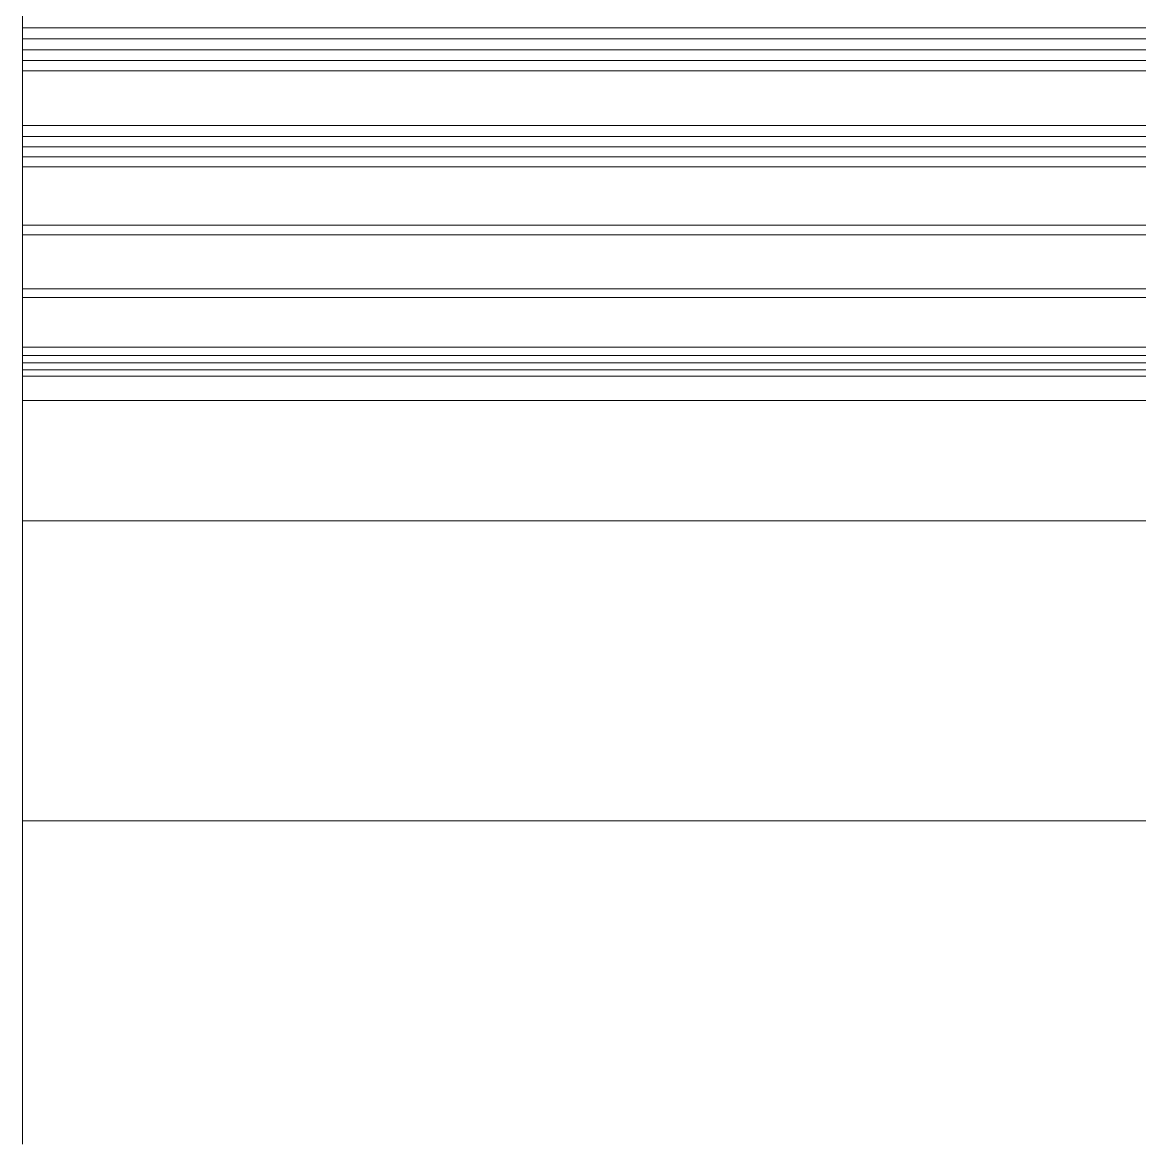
# Model space of a CAD drawing. Header units: millimetres. Extents: x 278858 to 279223, y 218711 to 219074.
# Drawn here: x 279158.131 to 279160.631, y 218921.513 to 218924.014 of the extents above; entities that cross this region are included whole.
import ezdxf

# ---------------------------------------------------------------- set-up
doc = ezdxf.new("R2010")
doc.units = ezdxf.units.MM
doc.header["$LTSCALE"] = 2
doc.layers.add('AM_9', color=251, linetype='Continuous', lineweight=15)

msp = doc.modelspace()

# ---------------------------------------------------------------- linework, layer by layer
at = {"layer": 'AM_9'}
for p, q in [((279158.1308, 218923.9487), (279158.1308, 218924.088)), ((279158.1308, 218924.002), (279158.1308, 218924.027)), ((279158.1308, 218924.002), (279158.1308, 218924.027)), ((279158.1308, 218924.002), (279158.1308, 218924.027)), ((279158.1308, 218924.002), (279158.1308, 218924.027)), ((279158.1308, 218923.9773), (279158.1308, 218924.002)), ((279158.1308, 218924.002), (279163.1308, 218924.002)), ((279158.1308, 218923.9773), (279158.1308, 218924.002)), ((279158.1308, 218924.002), (279163.1308, 218924.002)), ((279158.1308, 218923.9773), (279158.1308, 218924.002)), ((279158.1308, 218924.002), (279163.1308, 218924.002)), ((279158.1308, 218923.9773), (279158.1308, 218924.002)), ((279158.1308, 218924.002), (279163.1308, 218924.002)), ((279158.1308, 218923.9529), (279158.1308, 218923.9773)), ((279158.1308, 218923.9773), (279163.1308, 218923.9773)), ((279158.1308, 218923.9529), (279158.1308, 218923.9773)), ((279158.1308, 218923.9773), (279163.1308, 218923.9773)), ((279158.1308, 218923.9529), (279158.1308, 218923.9773)), ((279158.1308, 218923.9773), (279163.1308, 218923.9773)), ((279158.1308, 218923.9529), (279158.1308, 218923.9773)), ((279158.1308, 218923.9773), (279163.1308, 218923.9773)), ((279158.1308, 218923.929), (279158.1308, 218923.9529)), ((279158.1308, 218923.9529), (279163.1308, 218923.9529)), ((279158.1308, 218923.929), (279158.1308, 218923.9529)), ((279158.1308, 218923.9529), (279163.1308, 218923.9529)), ((279158.1308, 218923.929), (279158.1308, 218923.9529)), ((279158.1308, 218923.9529), (279163.1308, 218923.9529)), ((279158.1308, 218923.929), (279158.1308, 218923.9529)), ((279158.1308, 218923.9529), (279163.1308, 218923.9529)), ((279158.1308, 218923.9259), (279158.1308, 218923.9487)), ((279158.1308, 218923.9057), (279158.1308, 218923.929)), ((279158.1308, 218923.929), (279163.1308, 218923.929)), ((279158.1308, 218923.9057), (279158.1308, 218923.929)), ((279158.1308, 218923.929), (279163.1308, 218923.929)), ((279158.1308, 218923.9057), (279158.1308, 218923.929)), ((279158.1308, 218923.929), (279163.1308, 218923.929)), ((279158.1308, 218923.9057), (279158.1308, 218923.929)), ((279158.1308, 218923.929), (279163.1308, 218923.929)), ((279158.1308, 218923.9038), (279158.1308, 218923.9259)), ((279158.1308, 218923.7837), (279158.1308, 218923.9057)), ((279158.1308, 218923.9057), (279163.1308, 218923.9057)), ((279158.1308, 218923.7837), (279158.1308, 218923.9057)), ((279158.1308, 218923.9057), (279163.1308, 218923.9057)), ((279158.1308, 218923.7837), (279158.1308, 218923.9057)), ((279158.1308, 218923.9057), (279163.1308, 218923.9057)), ((279158.1308, 218923.7837), (279158.1308, 218923.9057)), ((279158.1308, 218923.9057), (279163.1308, 218923.9057)), ((279158.1308, 218923.7722), (279158.1308, 218923.9038)), ((279158.1308, 218923.7595), (279158.1308, 218923.7837)), ((279158.1308, 218923.7837), (279163.1308, 218923.7837)), ((279158.1308, 218923.7595), (279158.1308, 218923.7837)), ((279158.1308, 218923.7837), (279163.1308, 218923.7837)), ((279158.1308, 218923.7595), (279158.1308, 218923.7837)), ((279158.1308, 218923.7837), (279163.1308, 218923.7837)), ((279158.1308, 218923.7595), (279158.1308, 218923.7837)), ((279158.1308, 218923.7837), (279163.1308, 218923.7837)), ((279158.1308, 218923.7499), (279158.1308, 218923.7722)), ((279158.1308, 218923.736), (279158.1308, 218923.7595)), ((279158.1308, 218923.7595), (279163.1308, 218923.7595)), ((279158.1308, 218923.736), (279158.1308, 218923.7595)), ((279158.1308, 218923.7595), (279163.1308, 218923.7595)), ((279158.1308, 218923.736), (279158.1308, 218923.7595)), ((279158.1308, 218923.7595), (279163.1308, 218923.7595)), ((279158.1308, 218923.736), (279158.1308, 218923.7595)), ((279158.1308, 218923.7595), (279163.1308, 218923.7595)), ((279158.1308, 218923.7499), (279158.1308, 218923.6244)), ((279158.1308, 218923.7134), (279158.1308, 218923.736)), ((279158.1308, 218923.736), (279163.1308, 218923.736)), ((279158.1308, 218923.7134), (279158.1308, 218923.736)), ((279158.1308, 218923.736), (279163.1308, 218923.736)), ((279158.1308, 218923.7134), (279158.1308, 218923.736)), ((279158.1308, 218923.736), (279163.1308, 218923.736)), ((279158.1308, 218923.7134), (279158.1308, 218923.736)), ((279158.1308, 218923.736), (279163.1308, 218923.736)), ((279158.1308, 218923.6916), (279158.1308, 218923.7134)), ((279158.1308, 218923.7134), (279163.1308, 218923.7134)), ((279158.1308, 218923.6916), (279158.1308, 218923.7134)), ((279158.1308, 218923.7134), (279163.1308, 218923.7134)), ((279158.1308, 218923.6916), (279158.1308, 218923.7134)), ((279158.1308, 218923.7134), (279163.1308, 218923.7134)), ((279158.1308, 218923.6916), (279158.1308, 218923.7134)), ((279158.1308, 218923.7134), (279163.1308, 218923.7134)), ((279158.1308, 218923.5609), (279158.1308, 218923.6916)), ((279158.1308, 218923.6916), (279163.1308, 218923.6916)), ((279158.1308, 218923.5609), (279158.1308, 218923.6916)), ((279158.1308, 218923.6916), (279163.1308, 218923.6916)), ((279158.1308, 218923.5609), (279158.1308, 218923.6916)), ((279158.1308, 218923.6916), (279163.1308, 218923.6916)), ((279158.1308, 218923.5609), (279158.1308, 218923.6916)), ((279158.1308, 218923.6916), (279163.1308, 218923.6916)), ((279158.1308, 218923.6037), (279158.1308, 218923.6244)), ((279158.1308, 218923.4835), (279158.1308, 218923.6037)), ((279158.1308, 218923.5395), (279158.1308, 218923.5609)), ((279158.1308, 218923.5609), (279163.1308, 218923.5609)), ((279158.1308, 218923.5395), (279158.1308, 218923.5609)), ((279158.1308, 218923.5609), (279163.1308, 218923.5609)), ((279158.1308, 218923.5395), (279158.1308, 218923.5609)), ((279158.1308, 218923.5609), (279163.1308, 218923.5609)), ((279158.1308, 218923.5395), (279158.1308, 218923.5609)), ((279158.1308, 218923.5609), (279163.1308, 218923.5609)), ((279158.1308, 218923.5183), (279158.1308, 218923.5395)), ((279158.1308, 218923.5395), (279163.1308, 218923.5395)), ((279158.1308, 218923.5183), (279158.1308, 218923.5395)), ((279158.1308, 218923.5395), (279163.1308, 218923.5395)), ((279158.1308, 218923.5183), (279158.1308, 218923.5395)), ((279158.1308, 218923.5395), (279163.1308, 218923.5395)), ((279158.1308, 218923.5183), (279158.1308, 218923.5395)), ((279158.1308, 218923.5395), (279163.1308, 218923.5395)), ((279158.1308, 218923.5183), (279158.1308, 218923.4398)), ((279158.1308, 218923.5183), (279158.1308, 218923.4398)), ((279158.1308, 218923.5183), (279158.1308, 218923.4398)), ((279158.1308, 218923.5183), (279158.1308, 218923.4398)), ((279158.1308, 218923.464), (279158.1308, 218923.4835)), ((279158.1308, 218923.4458), (279158.1308, 218923.464)), ((279158.1308, 218923.345), (279158.1308, 218923.4458)), ((279158.1308, 218923.4186), (279158.1308, 218923.4398)), ((279158.1308, 218923.4186), (279158.1308, 218923.4398)), ((279158.1308, 218923.4186), (279158.1308, 218923.4398)), ((279158.1308, 218923.4186), (279158.1308, 218923.4398)), ((279158.1308, 218923.399), (279158.1308, 218923.4186)), ((279158.1308, 218923.4186), (279163.1308, 218923.4186)), ((279158.1308, 218923.399), (279158.1308, 218923.4186)), ((279158.1308, 218923.4186), (279163.1308, 218923.4186)), ((279158.1308, 218923.399), (279158.1308, 218923.4186)), ((279158.1308, 218923.4186), (279163.1308, 218923.4186)), ((279158.1308, 218923.399), (279158.1308, 218923.4186)), ((279158.1308, 218923.4186), (279163.1308, 218923.4186)), ((279158.1308, 218923.2878), (279158.1308, 218923.399)), ((279158.1308, 218923.399), (279163.1308, 218923.399)), ((279158.1308, 218923.2878), (279158.1308, 218923.399)), ((279158.1308, 218923.399), (279163.1308, 218923.399)), ((279158.1308, 218923.2878), (279158.1308, 218923.399)), ((279158.1308, 218923.399), (279163.1308, 218923.399)), ((279158.1308, 218923.2878), (279158.1308, 218923.399)), ((279158.1308, 218923.399), (279163.1308, 218923.399)), ((279158.1308, 218923.3302), (279158.1308, 218923.345)), ((279158.1308, 218923.3171), (279158.1308, 218923.3302)), ((279158.1308, 218923.3057), (279158.1308, 218923.3171)), ((279158.1308, 218923.2962), (279158.1308, 218923.3057)), ((279158.1308, 218923.2668), (279158.1308, 218923.2962)), ((279158.1308, 218923.2696), (279158.1308, 218923.2878)), ((279158.1308, 218923.2878), (279163.1308, 218923.2878)), ((279158.1308, 218923.2696), (279158.1308, 218923.2878)), ((279158.1308, 218923.2878), (279163.1308, 218923.2878)), ((279158.1308, 218923.2696), (279158.1308, 218923.2878)), ((279158.1308, 218923.2878), (279163.1308, 218923.2878)), ((279158.1308, 218923.2696), (279158.1308, 218923.2878)), ((279158.1308, 218923.2878), (279163.1308, 218923.2878)), ((279158.1308, 218923.2527), (279158.1308, 218923.2696)), ((279158.1308, 218923.2696), (279163.1308, 218923.2696)), ((279158.1308, 218923.2527), (279158.1308, 218923.2696)), ((279158.1308, 218923.2696), (279163.1308, 218923.2696)), ((279158.1308, 218923.2527), (279158.1308, 218923.2696)), ((279158.1308, 218923.2696), (279163.1308, 218923.2696)), ((279158.1308, 218923.2527), (279158.1308, 218923.2696)), ((279158.1308, 218923.2696), (279163.1308, 218923.2696)), ((279158.1308, 218923.2599), (279158.1308, 218923.2668)), ((279158.1308, 218923.2551), (279158.1308, 218923.2599)), ((279158.1308, 218923.2526), (279158.1308, 218923.2551)), ((279158.1308, 218923.2371), (279158.1308, 218923.2527)), ((279158.1308, 218923.2527), (279163.1308, 218923.2527)), ((279158.1308, 218923.2371), (279158.1308, 218923.2527)), ((279158.1308, 218923.2527), (279163.1308, 218923.2527)), ((279158.1308, 218923.2371), (279158.1308, 218923.2527)), ((279158.1308, 218923.2527), (279163.1308, 218923.2527)), ((279158.1308, 218923.2371), (279158.1308, 218923.2527)), ((279158.1308, 218923.2527), (279163.1308, 218923.2527)), ((279158.1308, 218923.2523), (279158.1308, 218923.2526)), ((279158.1308, 218923.2526), (279158.1308, 218923.2526)), ((279158.1308, 218923.2518), (279158.1308, 218923.2523)), ((279158.1308, 218923.2511), (279158.1308, 218923.2518)), ((279158.1308, 218923.25), (279158.1308, 218923.2511)), ((279158.1308, 218923.2485), (279158.1308, 218923.25)), ((279158.1308, 218923.2467), (279158.1308, 218923.2485)), ((279158.1308, 218923.2444), (279158.1308, 218923.2467)), ((279158.1308, 218923.2418), (279158.1308, 218923.2444)), ((279158.1308, 218923.2387), (279158.1308, 218923.2418)), ((279158.1308, 218923.2351), (279158.1308, 218923.2387)), ((279158.1308, 218923.223), (279158.1308, 218923.2371)), ((279158.1308, 218923.2371), (279163.1308, 218923.2371)), ((279158.1308, 218923.223), (279158.1308, 218923.2371)), ((279158.1308, 218923.2371), (279163.1308, 218923.2371)), ((279158.1308, 218923.223), (279158.1308, 218923.2371)), ((279158.1308, 218923.2371), (279163.1308, 218923.2371)), ((279158.1308, 218923.223), (279158.1308, 218923.2371)), ((279158.1308, 218923.2371), (279163.1308, 218923.2371)), ((279158.1308, 218923.2311), (279158.1308, 218923.2351)), ((279158.1308, 218923.2265), (279158.1308, 218923.2311)), ((279158.1308, 218923.2213), (279158.1308, 218923.2265)), ((279158.1308, 218923.1685), (279158.1308, 218923.223)), ((279158.1308, 218923.223), (279163.1308, 218923.223)), ((279158.1308, 218923.1685), (279158.1308, 218923.223)), ((279158.1308, 218923.223), (279163.1308, 218923.223)), ((279158.1308, 218923.1685), (279158.1308, 218923.223)), ((279158.1308, 218923.223), (279163.1308, 218923.223)), ((279158.1308, 218923.1685), (279158.1308, 218923.223)), ((279158.1308, 218923.223), (279163.1308, 218923.223)), ((279158.1308, 218923.2156), (279158.1308, 218923.2213)), ((279158.1308, 218923.2092), (279158.1308, 218923.2156)), ((279158.1308, 218923.2023), (279158.1308, 218923.2092)), ((279158.1308, 218923.1946), (279158.1308, 218923.2023)), ((279158.1308, 218923.1863), (279158.1308, 218923.1946)), ((279158.1308, 218923.1773), (279158.1308, 218923.1863)), ((279158.1308, 218923.1676), (279158.1308, 218923.1773)), ((279158.1308, 218923.1678), (279158.1308, 218923.1685)), ((279158.1308, 218923.1685), (279158.1308, 218923.1685)), ((279158.1308, 218923.1685), (279163.1308, 218923.1685)), ((279158.1308, 218923.1678), (279158.1308, 218923.1685)), ((279158.1308, 218923.1685), (279158.1308, 218923.1685)), ((279158.1308, 218923.1685), (279163.1308, 218923.1685)), ((279158.1308, 218923.1678), (279158.1308, 218923.1685)), ((279158.1308, 218923.1685), (279158.1308, 218923.1685)), ((279158.1308, 218923.1685), (279163.1308, 218923.1685)), ((279158.1308, 218923.1678), (279158.1308, 218923.1685)), ((279158.1308, 218923.1685), (279158.1308, 218923.1685)), ((279158.1308, 218923.1685), (279163.1308, 218923.1685)), ((279158.1308, 218923.1665), (279158.1308, 218923.1678)), ((279158.1308, 218923.1665), (279158.1308, 218923.1678)), ((279158.1308, 218923.1665), (279158.1308, 218923.1678)), ((279158.1308, 218923.1665), (279158.1308, 218923.1678)), ((279158.1308, 218923.1571), (279158.1308, 218923.1676)), ((279158.1308, 218923.1644), (279158.1308, 218923.1665)), ((279158.1308, 218923.1644), (279158.1308, 218923.1665)), ((279158.1308, 218923.1644), (279158.1308, 218923.1665)), ((279158.1308, 218923.1644), (279158.1308, 218923.1665)), ((279158.1308, 218923.1615), (279158.1308, 218923.1644)), ((279158.1308, 218923.1615), (279158.1308, 218923.1644)), ((279158.1308, 218923.1615), (279158.1308, 218923.1644)), ((279158.1308, 218923.1615), (279158.1308, 218923.1644)), ((279158.1308, 218923.1578), (279158.1308, 218923.1615)), ((279158.1308, 218923.1578), (279158.1308, 218923.1615)), ((279158.1308, 218923.1578), (279158.1308, 218923.1615)), ((279158.1308, 218923.1578), (279158.1308, 218923.1615)), ((279158.1308, 218923.1531), (279158.1308, 218923.1578)), ((279158.1308, 218923.1531), (279158.1308, 218923.1578)), ((279158.1308, 218923.1531), (279158.1308, 218923.1578)), ((279158.1308, 218923.1531), (279158.1308, 218923.1578)), ((279158.1308, 218923.1458), (279158.1308, 218923.1571)), ((279158.1308, 218923.1474), (279158.1308, 218923.1531)), ((279158.1308, 218923.1474), (279158.1308, 218923.1531)), ((279158.1308, 218923.1474), (279158.1308, 218923.1531)), ((279158.1308, 218923.1474), (279158.1308, 218923.1531)), ((279158.1308, 218923.1407), (279158.1308, 218923.1474)), ((279158.1308, 218923.1407), (279158.1308, 218923.1474)), ((279158.1308, 218923.1407), (279158.1308, 218923.1474)), ((279158.1308, 218923.1407), (279158.1308, 218923.1474)), ((279158.1308, 218923.1338), (279158.1308, 218923.1458)), ((279158.1308, 218923.1328), (279158.1308, 218923.1407)), ((279158.1308, 218923.1328), (279158.1308, 218923.1407)), ((279158.1308, 218923.1328), (279158.1308, 218923.1407)), ((279158.1308, 218923.1328), (279158.1308, 218923.1407)), ((279158.1308, 218923.1209), (279158.1308, 218923.1338)), ((279158.1308, 218923.1237), (279158.1308, 218923.1328)), ((279158.1308, 218923.1237), (279158.1308, 218923.1328)), ((279158.1308, 218923.1237), (279158.1308, 218923.1328)), ((279158.1308, 218923.1237), (279158.1308, 218923.1328)), ((279158.1308, 218923.1133), (279158.1308, 218923.1237)), ((279158.1308, 218923.1133), (279158.1308, 218923.1237)), ((279158.1308, 218923.1133), (279158.1308, 218923.1237)), ((279158.1308, 218923.1133), (279158.1308, 218923.1237)), ((279158.1308, 218923.1071), (279158.1308, 218923.1209)), ((279158.1308, 218923.1017), (279158.1308, 218923.1133)), ((279158.1308, 218923.1017), (279158.1308, 218923.1133)), ((279158.1308, 218923.1017), (279158.1308, 218923.1133)), ((279158.1308, 218923.1017), (279158.1308, 218923.1133)), ((279158.1308, 218923.0925), (279158.1308, 218923.1071)), ((279158.1308, 218923.0887), (279158.1308, 218923.1017)), ((279158.1308, 218923.0887), (279158.1308, 218923.1017)), ((279158.1308, 218923.0887), (279158.1308, 218923.1017)), ((279158.1308, 218923.0887), (279158.1308, 218923.1017)), ((279158.1308, 218923.077), (279158.1308, 218923.0925)), ((279158.1308, 218923.0742), (279158.1308, 218923.0887)), ((279158.1308, 218923.0742), (279158.1308, 218923.0887)), ((279158.1308, 218923.0742), (279158.1308, 218923.0887)), ((279158.1308, 218923.0742), (279158.1308, 218923.0887)), ((279158.1308, 218923.0605), (279158.1308, 218923.077)), ((279158.1308, 218923.0582), (279158.1308, 218923.0742)), ((279158.1308, 218923.0582), (279158.1308, 218923.0742)), ((279158.1308, 218923.0582), (279158.1308, 218923.0742)), ((279158.1308, 218923.0582), (279158.1308, 218923.0742)), ((279158.1308, 218923.0431), (279158.1308, 218923.0605)), ((279158.1308, 218923.0407), (279158.1308, 218923.0582)), ((279158.1308, 218923.0407), (279158.1308, 218923.0582)), ((279158.1308, 218923.0407), (279158.1308, 218923.0582)), ((279158.1308, 218923.0407), (279158.1308, 218923.0582)), ((279158.1308, 218923.0248), (279158.1308, 218923.0431)), ((279158.1308, 218923.0215), (279158.1308, 218923.0407)), ((279158.1308, 218923.0215), (279158.1308, 218923.0407)), ((279158.1308, 218923.0215), (279158.1308, 218923.0407)), ((279158.1308, 218923.0215), (279158.1308, 218923.0407)), ((279158.1308, 218923.0054), (279158.1308, 218923.0248)), ((279158.1308, 218923.0007), (279158.1308, 218923.0215)), ((279158.1308, 218923.0007), (279158.1308, 218923.0215)), ((279158.1308, 218923.0007), (279158.1308, 218923.0215)), ((279158.1308, 218923.0007), (279158.1308, 218923.0215)), ((279158.1308, 218922.985), (279158.1308, 218923.0054)), ((279158.1308, 218922.9781), (279158.1308, 218923.0007)), ((279158.1308, 218922.9781), (279158.1308, 218923.0007)), ((279158.1308, 218922.9781), (279158.1308, 218923.0007)), ((279158.1308, 218922.9781), (279158.1308, 218923.0007)), ((279158.1308, 218922.9636), (279158.1308, 218922.985)), ((279158.1308, 218922.9538), (279158.1308, 218922.9781)), ((279158.1308, 218922.9538), (279158.1308, 218922.9781)), ((279158.1308, 218922.9538), (279158.1308, 218922.9781)), ((279158.1308, 218922.9538), (279158.1308, 218922.9781)), ((279158.1308, 218922.9411), (279158.1308, 218922.9636)), ((279158.1308, 218922.9276), (279158.1308, 218922.9538)), ((279158.1308, 218922.9276), (279158.1308, 218922.9538)), ((279158.1308, 218922.9276), (279158.1308, 218922.9538)), ((279158.1308, 218922.9276), (279158.1308, 218922.9538)), ((279158.1308, 218922.9176), (279158.1308, 218922.9411)), ((279158.1308, 218922.8995), (279158.1308, 218922.9276)), ((279158.1308, 218922.8995), (279158.1308, 218922.9276)), ((279158.1308, 218922.8995), (279158.1308, 218922.9276)), ((279158.1308, 218922.8995), (279158.1308, 218922.9276)), ((279158.1308, 218922.8929), (279158.1308, 218922.9176)), ((279158.1308, 218922.8995), (279158.1308, 218922.2283)), ((279158.1308, 218922.8995), (279163.1308, 218922.8995)), ((279158.1308, 218922.8995), (279158.1308, 218922.2283)), ((279158.1308, 218922.8995), (279163.1308, 218922.8995)), ((279158.1308, 218922.8995), (279158.1308, 218922.2283)), ((279158.1308, 218922.8995), (279163.1308, 218922.8995)), ((279158.1308, 218922.8995), (279158.1308, 218922.2283)), ((279158.1308, 218922.8995), (279163.1308, 218922.8995)), ((279158.1308, 218922.8671), (279158.1308, 218922.8929)), ((279158.1308, 218922.8671), (279158.1308, 218922.1337)), ((279158.1308, 218922.1752), (279158.1308, 218922.2283)), ((279158.1308, 218922.2283), (279163.1308, 218922.2283)), ((279158.1308, 218922.1752), (279158.1308, 218922.2283)), ((279158.1308, 218922.2283), (279163.1308, 218922.2283)), ((279158.1308, 218922.1752), (279158.1308, 218922.2283)), ((279158.1308, 218922.2283), (279163.1308, 218922.2283)), ((279158.1308, 218922.1752), (279158.1308, 218922.2283)), ((279158.1308, 218922.2283), (279163.1308, 218922.2283)), ((279158.1308, 218922.1245), (279158.1308, 218922.1752)), ((279158.1308, 218922.1245), (279158.1308, 218922.1752)), ((279158.1308, 218922.1245), (279158.1308, 218922.1752)), ((279158.1308, 218922.1245), (279158.1308, 218922.1752)), ((279158.1308, 218922.0943), (279158.1308, 218922.1337)), ((279158.1308, 218922.076), (279158.1308, 218922.1245)), ((279158.1308, 218922.076), (279158.1308, 218922.1245)), ((279158.1308, 218922.076), (279158.1308, 218922.1245)), ((279158.1308, 218922.076), (279158.1308, 218922.1245)), ((279158.1308, 218922.0561), (279158.1308, 218922.0943)), ((279158.1308, 218922.0298), (279158.1308, 218922.076)), ((279158.1308, 218922.0298), (279158.1308, 218922.076)), ((279158.1308, 218922.0298), (279158.1308, 218922.076)), ((279158.1308, 218922.0298), (279158.1308, 218922.076)), ((279158.1308, 218922.0192), (279158.1308, 218922.0561)), ((279158.1308, 218921.9858), (279158.1308, 218922.0298)), ((279158.1308, 218921.9858), (279158.1308, 218922.0298)), ((279158.1308, 218921.9858), (279158.1308, 218922.0298)), ((279158.1308, 218921.9858), (279158.1308, 218922.0298)), ((279158.1308, 218921.9836), (279158.1308, 218922.0192)), ((279158.1308, 218921.9439), (279158.1308, 218921.9858)), ((279158.1308, 218921.9439), (279158.1308, 218921.9858)), ((279158.1308, 218921.9439), (279158.1308, 218921.9858)), ((279158.1308, 218921.9439), (279158.1308, 218921.9858)), ((279158.1308, 218921.9493), (279158.1308, 218921.9836)), ((279158.1308, 218921.9162), (279158.1308, 218921.9493)), ((279158.1308, 218921.9042), (279158.1308, 218921.9439)), ((279158.1308, 218921.9042), (279158.1308, 218921.9439)), ((279158.1308, 218921.9042), (279158.1308, 218921.9439)), ((279158.1308, 218921.9042), (279158.1308, 218921.9439)), ((279158.1308, 218921.8843), (279158.1308, 218921.9162)), ((279158.1308, 218921.8665), (279158.1308, 218921.9042)), ((279158.1308, 218921.8665), (279158.1308, 218921.9042)), ((279158.1308, 218921.8665), (279158.1308, 218921.9042)), ((279158.1308, 218921.8665), (279158.1308, 218921.9042)), ((279158.1308, 218921.8536), (279158.1308, 218921.8843)), ((279158.1308, 218921.8309), (279158.1308, 218921.8665)), ((279158.1308, 218921.8309), (279158.1308, 218921.8665)), ((279158.1308, 218921.8309), (279158.1308, 218921.8665)), ((279158.1308, 218921.8309), (279158.1308, 218921.8665)), ((279158.1308, 218921.8241), (279158.1308, 218921.8536)), ((279158.1308, 218921.7972), (279158.1308, 218921.8309)), ((279158.1308, 218921.7972), (279158.1308, 218921.8309)), ((279158.1308, 218921.7972), (279158.1308, 218921.8309)), ((279158.1308, 218921.7972), (279158.1308, 218921.8309)), ((279158.1308, 218921.7958), (279158.1308, 218921.8241)), ((279158.1308, 218921.7654), (279158.1308, 218921.7972)), ((279158.1308, 218921.7654), (279158.1308, 218921.7972)), ((279158.1308, 218921.7654), (279158.1308, 218921.7972)), ((279158.1308, 218921.7654), (279158.1308, 218921.7972)), ((279158.1308, 218921.7686), (279158.1308, 218921.7958)), ((279158.1308, 218921.7426), (279158.1308, 218921.7686)), ((279158.1308, 218921.7356), (279158.1308, 218921.7654)), ((279158.1308, 218921.7356), (279158.1308, 218921.7654)), ((279158.1308, 218921.7356), (279158.1308, 218921.7654)), ((279158.1308, 218921.7356), (279158.1308, 218921.7654)), ((279158.1308, 218921.7176), (279158.1308, 218921.7426)), ((279158.1308, 218921.7075), (279158.1308, 218921.7356)), ((279158.1308, 218921.7075), (279158.1308, 218921.7356)), ((279158.1308, 218921.7075), (279158.1308, 218921.7356)), ((279158.1308, 218921.7075), (279158.1308, 218921.7356)), ((279158.1308, 218921.6937), (279158.1308, 218921.7176)), ((279158.1308, 218921.6813), (279158.1308, 218921.7075)), ((279158.1308, 218921.6813), (279158.1308, 218921.7075)), ((279158.1308, 218921.6813), (279158.1308, 218921.7075)), ((279158.1308, 218921.6813), (279158.1308, 218921.7075)), ((279158.1308, 218921.6709), (279158.1308, 218921.6937)), ((279158.1308, 218921.6568), (279158.1308, 218921.6813)), ((279158.1308, 218921.6568), (279158.1308, 218921.6813)), ((279158.1308, 218921.6568), (279158.1308, 218921.6813)), ((279158.1308, 218921.6568), (279158.1308, 218921.6813)), ((279158.1308, 218921.6491), (279158.1308, 218921.6709)), ((279158.1308, 218921.6339), (279158.1308, 218921.6568)), ((279158.1308, 218921.6339), (279158.1308, 218921.6568)), ((279158.1308, 218921.6339), (279158.1308, 218921.6568)), ((279158.1308, 218921.6339), (279158.1308, 218921.6568)), ((279158.1308, 218921.6283), (279158.1308, 218921.6491)), ((279158.1308, 218921.6127), (279158.1308, 218921.6339)), ((279158.1308, 218921.6127), (279158.1308, 218921.6339)), ((279158.1308, 218921.6127), (279158.1308, 218921.6339)), ((279158.1308, 218921.6127), (279158.1308, 218921.6339)), ((279158.1308, 218921.6085), (279158.1308, 218921.6283)), ((279158.1308, 218921.593), (279158.1308, 218921.6127)), ((279158.1308, 218921.593), (279158.1308, 218921.6127)), ((279158.1308, 218921.593), (279158.1308, 218921.6127)), ((279158.1308, 218921.593), (279158.1308, 218921.6127)), ((279158.1308, 218921.5896), (279158.1308, 218921.6085)), ((279158.1308, 218921.5749), (279158.1308, 218921.593)), ((279158.1308, 218921.5749), (279158.1308, 218921.593)), ((279158.1308, 218921.5749), (279158.1308, 218921.593)), ((279158.1308, 218921.5749), (279158.1308, 218921.593)), ((279158.1308, 218921.5717), (279158.1308, 218921.5896)), ((279158.1308, 218921.5582), (279158.1308, 218921.5749)), ((279158.1308, 218921.5582), (279158.1308, 218921.5749)), ((279158.1308, 218921.5582), (279158.1308, 218921.5749)), ((279158.1308, 218921.5582), (279158.1308, 218921.5749)), ((279158.1308, 218921.5548), (279158.1308, 218921.5717)), ((279158.1308, 218921.5429), (279158.1308, 218921.5582)), ((279158.1308, 218921.5429), (279158.1308, 218921.5582)), ((279158.1308, 218921.5429), (279158.1308, 218921.5582)), ((279158.1308, 218921.5429), (279158.1308, 218921.5582)), ((279158.1308, 218921.5387), (279158.1308, 218921.5548)), ((279158.1308, 218921.529), (279158.1308, 218921.5429)), ((279158.1308, 218921.529), (279158.1308, 218921.5429)), ((279158.1308, 218921.529), (279158.1308, 218921.5429)), ((279158.1308, 218921.529), (279158.1308, 218921.5429)), ((279158.1308, 218921.5235), (279158.1308, 218921.5387)), ((279158.1308, 218921.5164), (279158.1308, 218921.529)), ((279158.1308, 218921.5164), (279158.1308, 218921.529)), ((279158.1308, 218921.5164), (279158.1308, 218921.529)), ((279158.1308, 218921.5164), (279158.1308, 218921.529)), ((279158.1308, 218921.5092), (279158.1308, 218921.5235)), ((279158.1308, 218921.505), (279158.1308, 218921.5164)), ((279158.1308, 218921.505), (279158.1308, 218921.5164)), ((279158.1308, 218921.505), (279158.1308, 218921.5164)), ((279158.1308, 218921.505), (279158.1308, 218921.5164))]:
    msp.add_line(p, q, dxfattribs=at)

doc.saveas('drawing.dxf')
